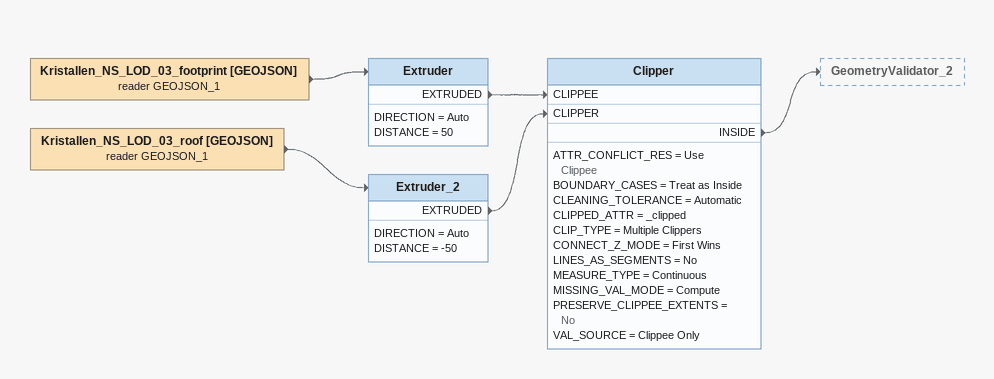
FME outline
Kristallen_NS_LOD_03_footprint [GEOJSON] (reader GEOJSON_1)
    -> Extruder
Extruder
    DIRECTION = Auto
    DISTANCE = 50
    EXTRUDED -> Clipper [CLIPPEE]
Kristallen_NS_LOD_03_roof [GEOJSON] (reader GEOJSON_1)
    -> Extruder_2
Extruder_2
    DIRECTION = Auto
    DISTANCE = -50
    EXTRUDED -> Clipper [CLIPPER]
Clipper
    ATTR_CONFLICT_RES = Use Clippee
    BOUNDARY_CASES = Treat as Inside
    CLEANING_TOLERANCE = Automatic
    CLIPPED_ATTR = _clipped
    CLIP_TYPE = Multiple Clippers
    CONNECT_Z_MODE = First Wins
    LINES_AS_SEGMENTS = No
    MEASURE_TYPE = Continuous
    MISSING_VAL_MODE = Compute
    PRESERVE_CLIPPEE_EXTENTS = No
    VAL_SOURCE = Clippee Only
    INSIDE -> GeometryValidator_2
